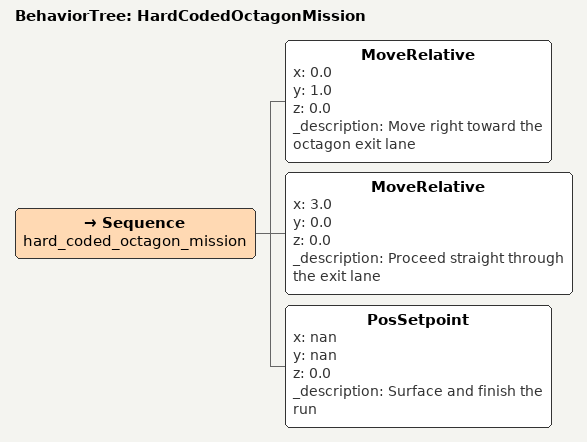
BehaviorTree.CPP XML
<?xml version="1.0" encoding="UTF-8"?>
<root BTCPP_format="4"
      main_tree_to_execute="HardCodedOctagonMission">
  <BehaviorTree ID="HardCodedOctagonMission">
    <!-- Tune these fixed transit legs against the pool layout as needed. -->
    <Sequence name="hard_coded_octagon_mission">
      <MoveRelative x="0.0"
                    y="1.0"
                    z="0.0"
                    _description="Move right toward the octagon exit lane"/>
      <MoveRelative x="3.0"
                    y="0.0"
                    z="0.0"
                    _description="Proceed straight through the exit lane"/>
      <PosSetpoint x="nan"
                   y="nan"
                   z="0.0"
                   _description="Surface and finish the run"/>
    </Sequence>
  </BehaviorTree>

</root>
